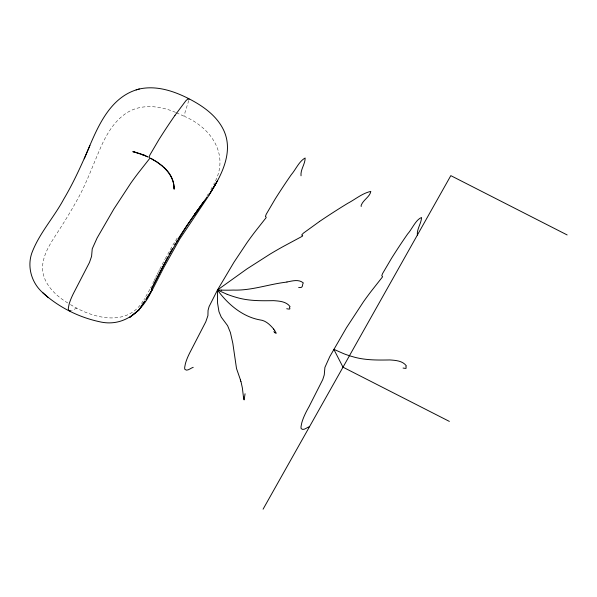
<?xml version="1.0" encoding="UTF-8"?>
<svg xmlns="http://www.w3.org/2000/svg" width="597" height="597" viewBox="0 0 597 597"><rect width="100%" height="100%" fill="white"/><g stroke="black" fill="none" stroke-linecap="round" stroke-linejoin="round"><path stroke-width="0.45" stroke-dasharray="2.98 2.24" d="M188.779 100.542L185.003 112.355L184.689 116.49C212.107 128.251 230.181 156.138 213.636 184.369M150.623 287.844L151.347 286.344M152.78 283.403L153.795 281.306M154.13 280.605L155.317 278.18M155.713 277.374L156.824 275.127M157.19 274.381L158.227 272.299M158.578 271.605L159.541 269.687M149.825 289.411L143.981 299.716M159.869 269.046L161.832 265.202M162.212 264.471L164.921 259.344M165.242 258.747L172.63 245.531A173.384 165.891 -27.2 0 1 175.54 240.695L177.6 237.479M210.905 189.495L212.099 187.309M207.069 195.846L208.375 193.749M143.064 300.992C126.474 328.253 90.52 317.686 68.782 303.507M76.879 308.037L71.924 310.395M175.548 112.37C160.309 105.826 141.571 103.512 126.9 112.758C115.617 119.99 108.191 131.616 102.497 143.467C95.065 159.697 89.14 176.6 81.102 192.562A173.384 165.891 -27.2 0 1 78.491 197.547C72.147 209.181 65.267 220.517 58.058 231.636C51.663 241.561 44.544 251.673 42.835 263.643C40.297 280.963 54.252 294.955 67.968 303.06M176.376 112.751L184.689 116.49"/><path stroke-width="0.9" d="M245.061 393.759L244.106 399.93L243.733 399.08M188.928 99.565L188.809 98.714L188.264 98.609L185.854 100.759L174.981 115.34M301.022 175.787C300.321 169.608 305.224 164.093 305.149 158.011C299.142 161.22 295.851 169.384 291.321 174.637A197.361 47.223 -63 0 0 275.157 199.047L266.24 214.248L265.404 216.524L266.195 217.151L266.038 217.763L254.747 232.121A136.086 32.566 -63 0 0 247.136 242.472L233.972 262.24L217.48 290.008L217.562 303.119L218.972 311.686L221.256 317.126L227.606 325.678L230.412 332.581L232.823 343.305L236.516 368.536L240.427 379.819M84.222 158.839C95.662 132.228 107.617 96.93 139.362 88.998C156.272 85.237 173.57 90.953 188.57 98.557C202.54 105.744 216.427 115.311 223.487 129.818C234.233 152.019 221.099 176.339 208.972 195.047L216.621 182.145M89.893 145.571C81.998 163.847 73.871 182.085 63.7 199.234C53.805 217.651 39.178 233.39 31.798 253.121C26.999 266.993 31.611 282.694 42.424 292.403C58.267 306.985 78.326 317.111 99.333 321.686C123.497 327.529 142.78 311.231 152.004 289.978L145.989 299.201M167.839 256.911L151.257 289.411C165.138 261.471 180.272 234.061 198.644 208.786L194.316 214.957L203.525 201.987L186.921 225.382L178.219 238.703M309.231 406.273L322.731 379.64L324.253 374.946L324.902 367.424L329.768 356.61L346.491 327.678L363.469 301.769A136.086 32.566 -63 0 1 371.08 291.418L382.371 277.068L382.535 276.448L381.737 275.821L382.58 273.545L391.498 258.367A197.361 47.223 -63 0 1 407.654 233.949C412.064 229.121 415.796 219.621 421.564 217.509C421.288 223.547 416.751 228.972 417.355 235.084M308.97 406.751L307.231 409.915A19.716 4.716 -63 0 0 305.627 413.057A26.402 6.321 -63 0 0 305.089 414.184L304.507 415.452A16.694 3.992 -63 0 0 302.657 420.049L302.276 421.206A19.194 4.589 -63 0 0 301.739 423.012L301.052 426.512A15.485 3.709 -63 0 0 301.216 428.676C303.522 431.019 307.03 427.28 309.544 426.631M169.085 254.606L171.272 250.695M263.076 509.189L450.817 175.637L567.15 234.942M171.705 249.912L172.548 248.419M319.358 221.599L303.358 233.173L301.672 235.009L302.664 235.74L302.306 236.255L283.112 246.576A156.653 44.812 -37.9 0 0 270.023 254.135L246.994 268.874L217.48 290.008L209.069 306.642L208.054 310.395L207.92 315.641L205.801 321.776L190.898 350.618A19.716 4.716 -63 0 0 189.294 353.76A26.402 6.321 -63 0 0 188.756 354.887L188.167 356.155A16.694 3.992 -63 0 0 186.324 360.752L185.936 361.909A19.194 4.589 -63 0 0 185.398 363.715L184.712 367.215A15.485 3.709 -63 0 0 184.883 369.379C187.189 371.722 190.697 367.976 193.212 367.334M174.667 244.673L175.555 243.151M217.614 180.443L213.816 186.913L214.181 186.294M215.517 184.122L207.905 196.995L179.63 239.203L163.944 267.195L152.451 289.672L145.966 299.425M176.436 241.621L177.331 240.166M144.489 301.507L139.474 309.186L144.967 300.933M203.338 202.234L207.084 196.943M198.405 209.077L203.525 201.987M136.131 89.871L139.362 88.998M70.953 310.731L69.401 310.88L68.543 310.082A15.485 3.709 -63 0 1 68.379 307.918L69.065 304.418A19.194 4.589 -63 0 1 69.603 302.612L69.991 301.455A16.574 3.963 -63 0 1 71.633 297.313L72.416 295.59A26.402 6.321 -63 0 1 72.953 294.463A19.343 4.627 -63 0 1 74.401 291.62L89.468 262.479L91.58 256.344L92.236 248.83L97.095 238.016L113.826 209.077L130.795 183.175A136.086 32.566 -63 0 1 138.414 172.824L149.705 158.466L149.862 157.854L149.071 157.22L149.907 154.951L158.824 139.773A197.361 47.223 -63 0 1 174.981 115.355M286.948 282.008C292.231 280.956 298.724 278.993 303.313 282.918C301.806 284.456 303.918 288.403 298.649 287.567M274.821 332.686L275.575 332.201L274.665 330.38M273.844 329.26C270.254 324.977 265.799 320.455 259.934 319.902C242.419 316.731 227.658 304.089 217.48 290.008L221.651 290.157M286.724 308.746C292.664 310.089 288.09 307.462 289.948 306.806A6.686 1.104 29.4 0 0 290 306.567C286.284 301.448 279.314 301.052 273.523 300.649C261.001 300.858 248.27 301.03 236.121 297.321A38.835 15.418 20.9 0 1 227.241 294.343M403.065 368.05C408.997 369.386 404.423 366.759 406.288 366.103A6.686 1.104 29.4 0 0 406.341 365.864C402.624 360.745 395.647 360.349 389.856 359.946C377.334 360.155 364.603 360.327 352.461 356.618A38.835 15.418 20.9 0 1 343.573 353.64L333.813 349.305L343.006 367.185L449.369 421.4M135.123 152.175L132.803 151.66L140.228 153.683L148.108 156.966M134.079 151.936L144.586 155.436L141.967 154.362L143.011 154.787M227.233 294.366L217.48 290.008M274.829 332.701L276.277 333.111L273.807 331.708M143.519 154.989L147.526 156.802M150.616 158.227L152.228 159.093M150.832 158.489L156.668 161.742L162.787 166.279M152.407 159.354C163.503 165.347 174.317 175.697 174.137 189.212L174.123 188.219M42.424 292.403L48.35 297.679M163.578 166.973L166.414 169.787M167.041 170.488C171.399 175.399 174.085 181.809 174.13 188.406M240.964 381.498L242.382 388.005L243.531 397.721M174.055 186.846L174.108 187.659M319.358 221.577A233.278 66.737 -37.9 0 1 347.663 203.368C355.26 199.391 362.357 193.212 370.797 191.421C370.043 196.607 363.304 199.861 361.349 204.972A9.955 2.851 -37.9 0 0 361.23 206.472M240.337 379.864A24.738 18.126 77.9 0 1 240.875 381.528M243.725 398.677A13.298 0.694 87.7 0 1 243.531 397.177M221.659 290.12A55.499 15.865 0.1 0 0 233.308 290.075C251.076 290.702 267.904 284.478 285.247 282.284A9.164 1.895 -14.6 0 0 286.978 281.971M273.62 329.141A18.746 3.776 38.5 0 1 274.471 330.26M138.989 309.992L129.445 317.597L138.989 309.992"/></g></svg>
